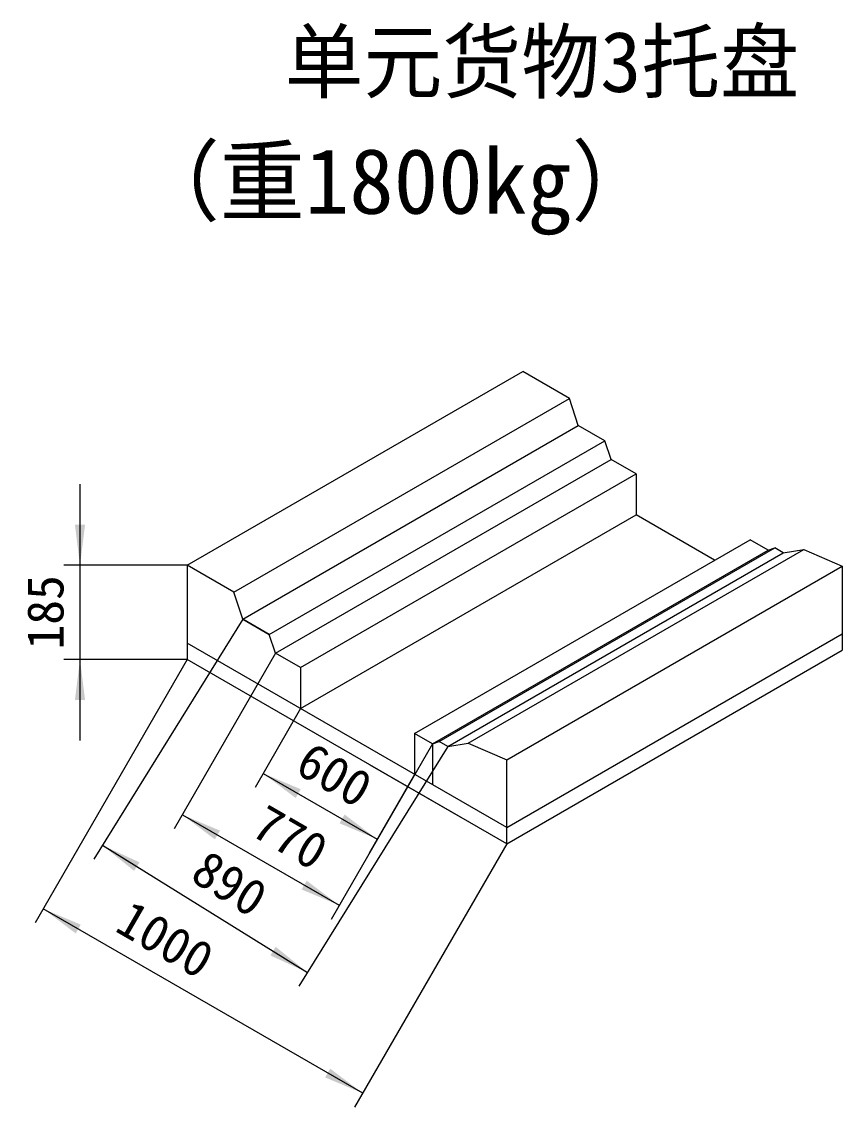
# Model space of a CAD drawing. Header units: millimetres. Extents: x -67280 to 67280, y -47520 to 47520.
# Drawn here: x 45470 to 51550, y -16149 to -8105 of the extents above; entities that cross this region are included whole.
import ezdxf

# ---------------------------------------------------------------- set-up
doc = ezdxf.new("R2010")
doc.units = ezdxf.units.MM
doc.layers.get('0').update_dxf_attribs({"lineweight": 35})
doc.layers.add('尺寸线层', color=4, linetype='Continuous', lineweight=18)
doc.dimstyles.new('AM_DEMATIC$0', dxfattribs={"dimscale": 160, "dimtxt": 3.37148, "dimasz": 2.5, "dimexe": 1, "dimexo": 0, "dimgap": 1, "dimtad": 1, "dimdsep": 46, "dimtxsty": 'Standard', "dimblk": '_CAXARROW', "dimcen": 0, "dimdle": 5, "dimclrd": 256, "dimclre": 256, "dimclrt": 2, "dimadec": 0, "dimazin": 2, "dimtfac": 0.707107, "dimtdec": 3, "dimtmove": 0, "dimatfit": 3, "dimfxl": 0, "dimfrac": 2, "dimtolj": 1, "dimarcsym": 0})

# ---------------------------------------------------------------- blocks, each defined once
blk = doc.blocks.new('*X1378')
at = {"layer": '尺寸线层', "linetype": 'Continuous', "lineweight": 18}
for points in [[(45629.4, -14678.1), (45870.5, -14860.6), (45908, -14795.6)], [(47996.9, -16045), (47718.4, -15927.5), (47755.9, -15862.5)]]:
    blk.add_hatch(color=256, dxfattribs=at).paths.add_polyline_path(points, flags=0)
at = {"layer": '尺寸线层'}
for p, q in [((46696.4, -12830.1), (45569.4, -14782)), ((49063.9, -14197), (47936.9, -16148.9))]:
    blk.add_line(p, q, dxfattribs=at)
at = {"layer": '尺寸线层', "linetype": 'Continuous', "lineweight": 18}
blk.add_line((47996.9, -16045), (45629.4, -14678.1), dxfattribs=at)
at = {"layer": '尺寸线层', "color": 2, "insert": (46534, -14906.1), "char_height": 269.718, "width": 1409.68, "attachment_point": 5, "rotation": 330, "line_spacing_factor": 1.15057}
blk.add_mtext('\\T1.001;1000', dxfattribs=at)
blk = doc.blocks.new('_CAXARROW')
blk.add_hatch(color=0).paths.add_polyline_path([(0, 0), (-1, 0.125), (-1, -0.125)], flags=0)
blk = doc.blocks.new('*X1379')
at = {"layer": '尺寸线层', "linetype": 'Continuous', "lineweight": 18}
for points in [[(47259, -13674.6), (47537.5, -13792.1), (47500, -13857)], [(48103.8, -14162.3), (47862.7, -13979.8), (47825.2, -14044.8)]]:
    blk.add_hatch(color=256, dxfattribs=at).paths.add_polyline_path(points, flags=0)
at = {"layer": '尺寸线层'}
for p, q in [((47536.1, -13194.7), (47199, -13778.5)), ((48380.9, -13682.4), (48043.8, -14266.2))]:
    blk.add_line(p, q, dxfattribs=at)
at = {"layer": '尺寸线层', "linetype": 'Continuous', "lineweight": 18}
blk.add_line((47259, -13674.6), (48103.8, -14162.3), dxfattribs=at)
at = {"layer": '尺寸线层', "color": 2, "insert": (47787.1, -13685.1), "char_height": 269.718, "width": 1076.644, "attachment_point": 5, "rotation": 330, "line_spacing_factor": 1.15057}
blk.add_mtext('\\T1.001;600', dxfattribs=at)
blk = doc.blocks.new('*X1381')
at = {"layer": '尺寸线层', "linetype": 'Continuous', "lineweight": 18}
for points in [[(45902.2, -12132.4), (45864.7, -11832.4), (45939.7, -11832.4)], [(45902.2, -12830.1), (45864.7, -13130.1), (45939.7, -13130.1)]]:
    blk.add_hatch(color=256, dxfattribs=at).paths.add_polyline_path(points, flags=0)
blk.add_line((45902.2, -13430.1), (45902.2, -11532.4), dxfattribs=at)
at = {"layer": '尺寸线层'}
for p, q in [((46696.4, -12132.4), (45782.2, -12132.4)), ((46696.4, -12830.1), (45782.2, -12830.1))]:
    blk.add_line(p, q, dxfattribs=at)
at = {"layer": '尺寸线层', "color": 2, "insert": (45647.4, -12481.3), "char_height": 269.718, "width": 1016.707, "attachment_point": 5, "rotation": 90, "line_spacing_factor": 1.15057}
blk.add_mtext('\\T1.001;185', dxfattribs=at)
blk = doc.blocks.new('*X1382')
at = {"layer": '尺寸线层', "linetype": 'Continuous', "lineweight": 18}
for points in [[(46660.6, -13981.4), (46939.2, -14098.9), (46901.7, -14163.8)], [(47822.9, -14652.4), (47581.8, -14469.9), (47544.3, -14534.9)]]:
    blk.add_hatch(color=256, dxfattribs=at).paths.add_polyline_path(points, flags=0)
at = {"layer": '尺寸线层'}
for p, q in [((47351.8, -12784.2), (46600.6, -14085.3)), ((48514.1, -13455.2), (47762.9, -14756.3))]:
    blk.add_line(p, q, dxfattribs=at)
at = {"layer": '尺寸线层', "linetype": 'Continuous', "lineweight": 18}
blk.add_line((46660.6, -13981.4), (47822.9, -14652.4), dxfattribs=at)
at = {"layer": '尺寸线层', "color": 2, "insert": (47459.3, -14148.2), "char_height": 269.718, "width": 1064.656, "attachment_point": 5, "rotation": 330, "line_spacing_factor": 1.15057}
blk.add_mtext('\\T1.001;770', dxfattribs=at)
blk = doc.blocks.new('*X1383')
at = {"layer": '尺寸线层', "linetype": 'Continuous', "lineweight": 18}
for points in [[(46068.1, -14207.3), (46342.8, -14333.6), (46303.2, -14397.3)], [(47587.4, -15150.1), (47352.3, -14960), (47312.7, -15023.7)]]:
    blk.add_hatch(color=256, dxfattribs=at).paths.add_polyline_path(points, flags=0)
at = {"layer": '尺寸线层'}
for p, q in [((47107.5, -12532.2), (46004.8, -14309.2)), ((48626.8, -13475), (47524.1, -15252))]:
    blk.add_line(p, q, dxfattribs=at)
at = {"layer": '尺寸线层', "linetype": 'Continuous', "lineweight": 18}
blk.add_line((46068.1, -14207.3), (47587.4, -15150.1), dxfattribs=at)
at = {"layer": '尺寸线层', "color": 2, "insert": (47010.6, -14492.2), "char_height": 269.718, "width": 1079.641, "attachment_point": 5, "rotation": 328.17829, "line_spacing_factor": 1.15057}
blk.add_mtext('\\T1.001;890', dxfattribs=at)

msp = doc.modelspace()

# ---------------------------------------------------------------- linework, layer by layer
at = {"layer": '尺寸线层'}
for p, q in [((46696.358, -12132.373), (49182.23, -10697.154)), ((49528.663, -10897.168), (49182.23, -10697.154)), ((47042.791, -12332.386), (49528.663, -10897.168)), ((49593.396, -11096.999), (49528.663, -10897.168)), ((47107.525, -12532.218), (49593.396, -11096.999)), ((49790.742, -11210.937), (49593.396, -11096.999)), ((47304.871, -12646.155), (49790.742, -11210.937)), ((49837.663, -11348.983), (49790.742, -11210.937)), ((47351.791, -12784.202), (49837.663, -11348.983)), ((50021.934, -11455.372), (49837.663, -11348.983)), ((50021.934, -11455.372), (49837.663, -11348.983)), ((47536.063, -12890.591), (50021.934, -11455.372)), ((50021.934, -11455.372), (50021.934, -11759.433)), ((47536.063, -13194.652), (50021.934, -11759.433)), ((50603.415, -12095.152), (50021.934, -11759.433)), ((48380.868, -13378.34), (50866.74, -11943.121)), ((48380.868, -13378.34), (50866.74, -11943.121)), ((50999.948, -12020.029), (50866.74, -11943.121)), ((48514.077, -13455.248), (50999.948, -12020.029)), ((48563.191, -13438.282), (51049.063, -12003.063)), ((48626.83, -13475.024), (51112.702, -12039.805)), ((48777.86, -13451.264), (51263.732, -12016.046)), ((50999.948, -12020.029), (51049.063, -12003.063)), ((51112.702, -12039.805), (51049.063, -12003.063)), ((51112.702, -12039.805), (51263.732, -12016.046)), ((51263.732, -12016.046), (51549.726, -12140.172)), ((46696.358, -12132.373), (46696.358, -12709.848)), ((47042.791, -12332.386), (46696.358, -12132.373)), ((49063.855, -13575.391), (51549.726, -12140.172)), ((51549.726, -12140.172), (51549.726, -12761.79)), ((47107.525, -12532.218), (47042.791, -12332.386)), ((47304.871, -12646.155), (47107.525, -12532.218)), ((47107.525, -12532.218), (47304.871, -12646.155)), ((47351.791, -12784.202), (47304.871, -12646.155)), ((49063.855, -14076.723), (51549.726, -12641.505)), ((49063.855, -14076.723), (46696.358, -12709.848)), ((46696.358, -12709.848), (46696.358, -12830.133)), ((47536.063, -12890.591), (47351.791, -12784.202)), ((49063.855, -14197.008), (51549.726, -12761.79)), ((49063.855, -14197.008), (46696.358, -12830.133)), ((47536.063, -12890.591), (47536.063, -13194.652)), ((48380.868, -13378.34), (48380.868, -13682.401)), ((48514.077, -13455.248), (48380.868, -13378.34)), ((48514.077, -13455.248), (48563.191, -13438.282)), ((48514.077, -13455.248), (48514.077, -13759.309)), ((48626.83, -13475.024), (48563.191, -13438.282)), ((48626.83, -13475.024), (48777.86, -13451.264)), ((48777.86, -13451.264), (49063.855, -13575.391)), ((49063.855, -14197.008), (49063.855, -13575.391)), ((48720.568, -13998.811), (48051.75, -13612.669))]:
    msp.add_line(p, q, dxfattribs=at)

# ---------------------------------------------------------------- texts
at = {"layer": '尺寸线层', "width": 6048.71862, "attachment_point": 1, "line_spacing_factor": 1.15057}
for s, insert, char_height in [('\\T1.001;单元货物3托盘', (47418.924, -8176.569), 448.96035), ('\\T1.001;（重1800kg）', (46308.475, -9043.96), 483.84)]:
    msp.add_mtext(s, dxfattribs=dict(at, insert=insert, char_height=char_height))

# ---------------------------------------------------------------- dimensions: what is measured, and where the dimension line sits
at = {"layer": '尺寸线层'}
dim = msp.add_linear_dim(base=(45902.231, -12132.373), p1=(46696.358, -12830.133), p2=(46696.358, -12132.373), angle=90, text='185', dimstyle='AM_DEMATIC$0', override={"dimscale": 120, "dimtxt": 2.247653, "dimsah": 1, "dimtfill": 1}, dxfattribs=at)
dim.commit()
dim.dimension.update_dxf_attribs({"geometry": '*X1381', "text_midpoint": (45902.231, -12481.253)})
for base, p1, p2, angle, text, picture, middle in [((47587.386, -15150.058), (47107.525, -12532.218), (48626.83, -13475.024), 328.1782878, '890', '*X1383', (46876.236, -14708.754)), ((47822.9, -14652.4), (47351.791, -12784.202), (48514.077, -13455.248), 330, '770', '*X1382', (47331.823, -14368.876)), ((45629.419, -14678.125), (49063.855, -14197.008), (46696.358, -12830.133), 150, '1000', '*X1378', (46406.596, -15126.828)), ((48103.798, -14162.301), (47536.063, -13194.652), (48380.868, -13682.401), 330, '600', '*X1379', (47659.631, -13905.861))]:
    dim = msp.add_linear_dim(base=base, p1=p1, p2=p2, angle=angle, text=text, dimstyle='AM_DEMATIC$0', override={"dimscale": 120, "dimtxt": 2.247653, "dimsah": 1, "dimtfill": 1}, dxfattribs=at)
    dim.commit()
    dim.dimension.update_dxf_attribs({"geometry": picture, "text_midpoint": middle, "dimtype": 160})

doc.saveas('drawing.dxf')
